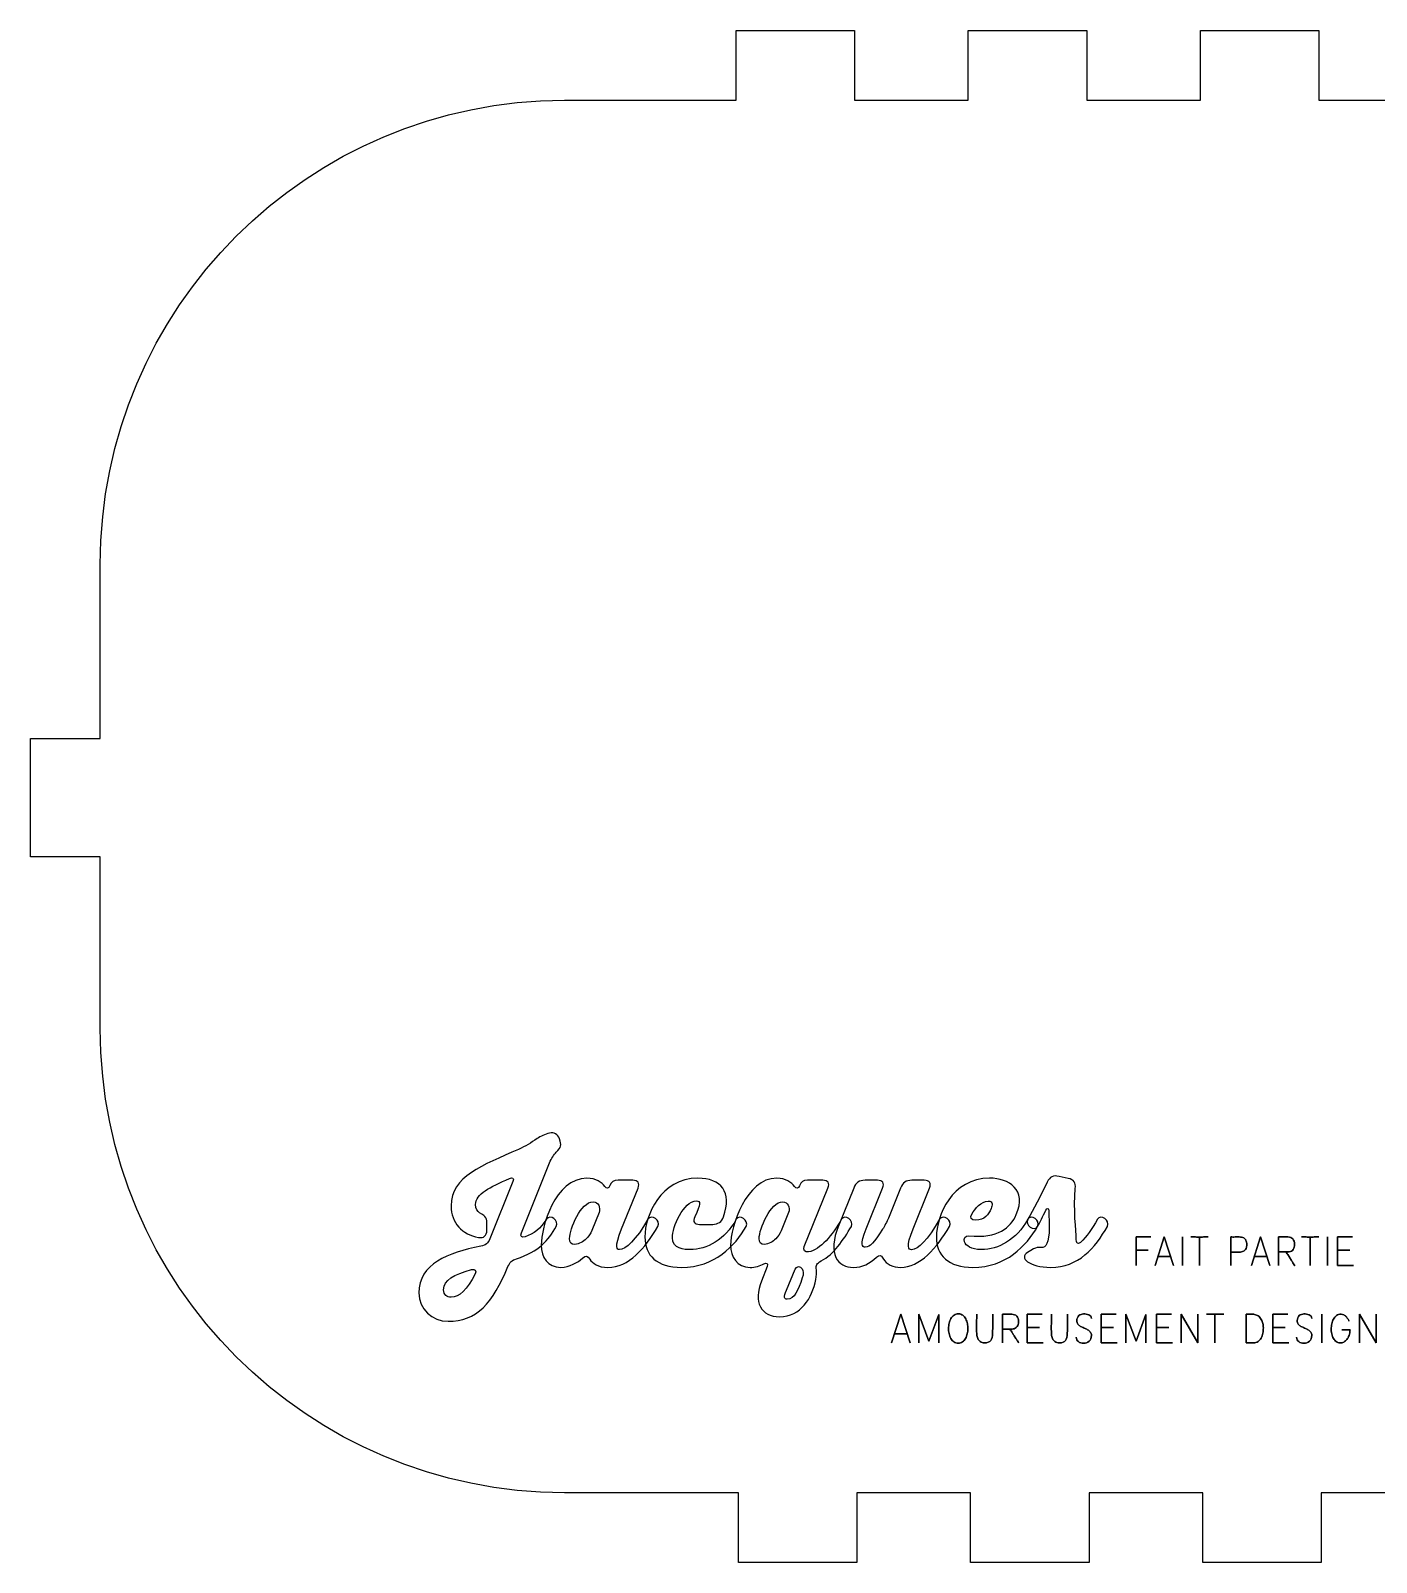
# Model space of a CAD drawing. Extents: x 0 to 327, y 754 to 925.
# Drawn here: x 7.6 to 65.5, y 754.1 to 820.1 of the extents above; entities that cross this region are included whole.
import ezdxf

# ---------------------------------------------------------------- set-up
doc = ezdxf.new("R2010")
doc.units = 0
doc.layers.get('0').update_dxf_attribs({"linetype": 'CONTINUOUS'})

msp = doc.modelspace()

# ---------------------------------------------------------------- linework, layer by layer
at = {"color": 7}
for points in [[(30.572945, 817.084199), (37.966042, 817.084199), (37.966042, 820.081333), (43.061242, 820.081333), (43.061242, 817.084199), (47.956256, 817.084199), (47.956256, 820.081333), (53.051456, 820.081333), (53.051456, 817.084199), (57.946823, 817.084199), (57.946823, 820.081333), (63.04167, 820.081333), (63.04167, 817.084199), (67.937037, 817.084199)], [(10.592517, 777.122638), (10.592517, 784.515734), (7.595383, 784.515734), (7.595383, 789.610581), (10.592517, 789.610581), (10.592517, 797.103418)], [(28.7195, 768.3278), (29.931883, 771.344661)], [(28.352965, 770.534056), (27.359093, 768.074046)], [(33.512701, 770.590446), (32.878314, 770.590446)], [(33.033386, 768.504019), (33.73826, 770.259155)], [(40.892706, 767.742755), (41.914773, 770.259155)], [(41.689214, 770.590446), (41.033681, 770.590446)], [(43.021399, 770.259155), (42.379964, 768.66614)], [(44.043466, 770.590446), (43.514811, 770.590446)], [(43.564152, 768.504019), (44.269026, 770.259155)], [(45.037339, 770.259155), (44.515732, 768.962187)], [(46.059406, 770.590446), (45.530751, 770.590446)], [(45.580092, 768.504019), (46.284966, 770.259155)], [(52.248203, 770.675031), (51.860522, 770.759615)], [(32.067709, 769.201844), (31.750516, 768.426483)], [(40.223076, 769.208893), (39.905883, 768.419434)], [(27.232215, 768.433531), (27.232215, 768.644994)], [(36.388532, 768.694335), (36.952431, 768.694335)], [(39.299691, 766.87576), (39.052985, 766.255471)], [(40.131442, 765.860741), (40.497977, 766.76298)], [(68.037129, 757.141857), (63.141762, 757.141857), (63.141762, 754.144722), (58.046563, 754.144722), (58.046563, 757.141857), (53.151196, 757.141857), (53.151196, 754.144722), (48.056349, 754.144722), (48.056349, 757.141857), (43.160982, 757.141857), (43.160982, 754.144722), (38.065782, 754.144722), (38.065782, 757.141857), (30.572945, 757.141857)]]:
    msp.add_lwpolyline(points, dxfattribs=at)
for points in [[(48.935322, 769.378062)], [(51.296623, 769.307575)], [(28.881621, 768.15863)], [(30.791887, 768.081094)], [(32.941753, 767.608829)], [(35.979705, 767.608829)], [(38.954303, 768.081094)], [(41.083022, 767.510146)], [(45.516653, 767.60178)], [(48.519446, 767.608829)], [(25.371348, 765.881888)], [(40.152589, 765.473061)]]:
    msp.add_lwpolyline(points, close=True, dxfattribs=at)
at = {"color": 1}
for points in [[(55.814833, 768.151778), (55.180294, 768.151778), (55.180294, 766.918244), (55.180294, 768.151778)], [(55.702195, 767.577303), (55.180294, 767.577303)], [(55.99972, 766.918244), (56.392829, 768.151778), (56.789528, 766.918244), (56.392829, 768.151778)], [(57.170071, 768.151778)], [(57.534909, 768.151778)], [(57.902887, 768.150015)], [(60.139031, 766.918244), (60.53214, 768.151778), (60.928839, 766.918244), (60.53214, 768.151778)], [(61.714608, 768.151778), (61.305793, 768.151778), (61.305793, 766.918244), (61.305793, 768.151778)], [(61.630242, 767.512102)], [(62.301579, 768.151778)], [(62.669558, 768.150015)], [(63.413593, 768.151778)], [(64.535928, 766.918244), (63.853821, 766.918244), (63.853821, 768.151778), (64.49554, 768.151778), (63.853821, 768.151778), (63.853821, 766.918244)], [(64.382454, 767.579065)], [(56.124922, 767.311212), (56.66253, 767.311212)], [(59.254536, 767.501529), (59.460963, 767.501529)], [(60.264234, 767.311212), (60.801842, 767.311212)], [(44.65638, 763.593066), (45.049489, 764.8266), (45.446188, 763.593066), (45.049489, 764.8266)], [(45.823141, 763.593066), (45.823141, 764.8266), (46.262023, 763.660029), (46.686545, 764.821313), (46.686545, 763.593066), (46.686545, 764.821313), (46.262023, 763.660029), (45.823141, 764.8266)], [(47.537832, 764.840698)], [(48.318216, 764.8266)], [(49.830519, 764.8266), (49.421704, 764.8266), (49.421704, 763.593066), (49.421704, 764.8266)], [(51.174987, 763.593066), (50.492881, 763.593066), (50.492881, 764.8266), (51.134151, 764.8266), (50.492881, 764.8266), (50.492881, 763.593066)], [(51.021513, 764.253888)], [(51.53444, 764.8266)], [(53.255862, 764.638046)], [(54.362491, 763.593066), (53.680833, 763.593066), (53.680833, 764.8266), (54.322103, 764.8266), (53.680833, 764.8266), (53.680833, 763.593066)], [(54.209465, 764.253888)], [(54.739893, 763.593066), (54.739893, 764.8266), (55.178775, 763.660029), (55.603297, 764.821313), (55.603297, 763.593066), (55.603297, 764.821313), (55.178775, 763.660029), (54.739893, 764.8266)], [(56.741787, 763.593066), (56.05968, 763.593066), (56.05968, 764.8266), (56.70095, 764.8266), (56.05968, 764.8266), (56.05968, 763.593066)], [(56.588313, 764.253888)], [(57.118741, 763.593066), (57.118741, 764.8266), (57.841236, 763.593066), (57.118741, 764.8266)], [(58.204278, 764.8266)], [(58.572705, 764.824838)], [(60.229058, 763.596591), (59.920764, 763.593066), (59.920764, 764.8266), (59.920764, 763.593066)], [(59.920764, 764.8266)], [(61.746297, 763.593066), (61.06419, 763.593066), (61.06419, 764.8266), (61.705909, 764.8266), (61.06419, 764.8266), (61.06419, 763.593066)], [(61.592823, 764.253888)], [(62.742083, 764.638046)], [(63.1684, 764.8266)], [(64.341893, 764.521741)], [(64.794687, 763.593066), (64.794687, 764.8266), (65.517181, 763.593066), (64.794687, 764.8266)], [(44.781582, 763.986035), (45.31919, 763.986035)], [(49.745704, 764.186925)], [(64.385871, 764.15873), (64.033599, 764.160492)]]:
    msp.add_lwpolyline(points, close=True, dxfattribs=at)
for points in [[(61.307588, 767.512102), (61.630242, 767.512102)], [(61.630242, 767.512102), (61.307588, 767.512102)], [(49.423499, 764.186925), (49.745704, 764.186925)], [(49.745704, 764.186925), (49.423499, 764.186925)]]:
    msp.add_lwpolyline(points, dxfattribs=at)
at = {"color": 7}
for points in [[(10.592517, 797.103418), (10.592517, 808.130858), (19.545858, 817.084199), (30.572945, 817.084199)], [(30.572945, 757.141857), (19.545858, 757.141857), (10.592517, 766.095198), (10.592517, 777.122638)], [(29.403227, 772.387874), (29.128326, 772.197558), (28.895718, 772.063632), (28.592622, 771.922657)], [(29.924834, 772.620483), (29.727469, 772.571142), (29.551251, 772.493605), (29.403227, 772.387874)], [(30.361856, 772.373777), (30.291369, 772.57819), (30.129247, 772.662775), (29.924834, 772.620483)], [(30.220881, 771.79578), (30.439392, 772.028389), (30.45349, 772.091827), (30.361856, 772.373777)], [(28.592622, 771.922657), (27.048948, 771.231881), (25.69559, 770.759615), (25.69559, 769.490842)], [(29.931883, 771.344661), (30.009419, 771.549074), (30.11515, 771.690049), (30.220881, 771.79578)], [(51.860522, 770.759615), (51.606767, 770.816005), (51.472841, 770.745518), (51.353013, 770.51291)], [(26.745852, 769.547232), (26.745852, 770.012449), (27.366142, 770.28735), (28.204942, 770.675031)], [(28.204942, 770.675031), (28.345916, 770.738469), (28.409355, 770.675031), (28.352965, 770.534056)], [(31.539054, 770.682079), (30.150452, 770.682079), (29.572455, 768.560409), (29.572455, 767.806193)], [(32.307366, 770.329642), (32.180489, 770.491763), (31.94788, 770.682079), (31.539054, 770.682079)], [(32.532926, 770.364886), (32.469487, 770.216862), (32.399, 770.209814), (32.307366, 770.329642)], [(32.878314, 770.590446), (32.695047, 770.590446), (32.596364, 770.527007), (32.532926, 770.364886)], [(33.73826, 770.259155), (33.822845, 770.470617), (33.745309, 770.590446), (33.512701, 770.590446)], [(36.318044, 770.682079), (34.71798, 770.682079), (34.034253, 769.074967), (34.034253, 768.151582)], [(37.417648, 769.025625), (37.812377, 770.082936), (37.297819, 770.682079), (36.318044, 770.682079)], [(39.708518, 770.682079), (38.397452, 770.682079), (37.720773, 768.588604), (37.720773, 767.799145)], [(40.469782, 770.329642), (40.342905, 770.491763), (40.110296, 770.682079), (39.708518, 770.682079)], [(40.688293, 770.357837), (40.631903, 770.216862), (40.561415, 770.209814), (40.469782, 770.329642)], [(41.033681, 770.590446), (40.850414, 770.590446), (40.751731, 770.527007), (40.688293, 770.357837)], [(41.914773, 770.259155), (41.999358, 770.470617), (41.921822, 770.590446), (41.689214, 770.590446)], [(43.514811, 770.590446), (43.254008, 770.590446), (43.120082, 770.498812), (43.021399, 770.259155)], [(44.269026, 770.259155), (44.353611, 770.470617), (44.276075, 770.590446), (44.043466, 770.590446)], [(45.530751, 770.590446), (45.269947, 770.590446), (45.136021, 770.498812), (45.037339, 770.259155)], [(46.284966, 770.259155), (46.369551, 770.470617), (46.292014, 770.590446), (46.059406, 770.590446)], [(48.871883, 770.682079), (47.250673, 770.682079), (46.581043, 769.060869), (46.581043, 768.151582)], [(50.020828, 769.117259), (50.486044, 770.188668), (49.703634, 770.682079), (48.871883, 770.682079)], [(51.353013, 770.51291), (51.085161, 769.956059), (50.732724, 769.293478), (50.514213, 768.912846)], [(52.558347, 770.238009), (52.586542, 770.498812), (52.501957, 770.611592), (52.248203, 770.675031)], [(52.60064, 768.045851), (52.60064, 768.44058), (52.473762, 769.342819), (52.558347, 770.238009)], [(25.69559, 769.490842), (25.688541, 768.750725), (26.174905, 768.257313), (26.87273, 768.130436)], [(26.922071, 769.194795), (26.823389, 769.251185), (26.745852, 769.356916), (26.745852, 769.547232)], [(30.791887, 768.081094), (30.791887, 768.49697), (31.27825, 769.667061), (31.806906, 769.667061)], [(31.806906, 769.667061), (31.926734, 769.667061), (32.00427, 769.603622), (32.046563, 769.526086)], [(32.046563, 769.526086), (32.088855, 769.44855), (32.102953, 769.286429), (32.067709, 769.201844)], [(35.218441, 768.123387), (35.218441, 768.574506), (35.683658, 769.702304), (36.254606, 769.702304)], [(36.254606, 769.702304), (36.444922, 769.702304), (36.437873, 769.568378), (36.184118, 769.018577)], [(38.954303, 768.081094), (38.954303, 768.49697), (39.440666, 769.667061), (39.962273, 769.667061)], [(39.962273, 769.667061), (40.08915, 769.667061), (40.159637, 769.603622), (40.20193, 769.526086)], [(40.20193, 769.526086), (40.244222, 769.44855), (40.25832, 769.293478), (40.223076, 769.208893)], [(48.10357, 769.138405), (48.251594, 769.378062), (48.505349, 769.695256), (48.808444, 769.695256)], [(48.808444, 769.695256), (49.048102, 769.695256), (48.984663, 769.50494), (48.935322, 769.378062)], [(27.232215, 768.644994), (27.232215, 768.990382), (27.218118, 769.011528), (26.922071, 769.194795)], [(29.797957, 768.912846), (29.551251, 768.511067), (29.241106, 768.292557), (28.881621, 768.15863)], [(30.220881, 768.60975), (30.361856, 768.856456), (29.953029, 769.159552), (29.797957, 768.912846)], [(34.168233, 768.912846), (33.653675, 768.024704), (33.202556, 767.608829), (32.941753, 767.608829)], [(34.591158, 768.60975), (34.732133, 768.856456), (34.316257, 769.1666), (34.168233, 768.912846)], [(37.96745, 768.912846), (37.466989, 768.024704), (36.712774, 767.608829), (35.979705, 767.608829)], [(36.184118, 769.018577), (36.085436, 768.807115), (36.162972, 768.694335), (36.388532, 768.694335)], [(36.952431, 768.694335), (37.185039, 768.694335), (37.340112, 768.800066), (37.417648, 769.025625)], [(38.390374, 768.60975), (38.5243, 768.856456), (38.108424, 769.1666), (37.96745, 768.912846)], [(42.499819, 768.912846), (42.105089, 768.236167), (41.590531, 767.60178), (41.083022, 767.510146)], [(42.922743, 768.60975), (43.056669, 768.849407), (42.647842, 769.1666), (42.499819, 768.912846)], [(44.515732, 768.962187), (44.452293, 768.814163), (44.346562, 768.60975), (44.269026, 768.482873)], [(46.721988, 768.912846), (46.200381, 768.017656), (45.791554, 767.60178), (45.516653, 767.60178)], [(47.144912, 768.60975), (47.285887, 768.856456), (46.870011, 769.1666), (46.721988, 768.912846)], [(47.983742, 768.200923), (49.252515, 768.081094), (49.767073, 768.546311), (50.020828, 769.117259)], [(48.258643, 768.877602), (48.089473, 768.870553), (48.018986, 768.997431), (48.10357, 769.138405)], [(48.935322, 769.378062), (48.829591, 769.11021), (48.674518, 768.884651), (48.258643, 768.877602)], [(50.514239, 768.912846), (50.020828, 768.024704), (49.252515, 767.608829), (48.519446, 767.608829)], [(50.514213, 768.912846), (50.373238, 768.66614), (50.789114, 768.348946), (50.937137, 768.60975)], [(50.937164, 768.60975), (51.078139, 768.856456), (50.655214, 769.1666), (50.514239, 768.912846)], [(50.937137, 768.60975), (51.035819, 768.77892), (51.162697, 769.039723), (51.296623, 769.307575)], [(51.296623, 769.307575), (51.353013, 769.420355), (51.416451, 769.406257), (51.4235, 769.27938)], [(51.4235, 769.27938), (51.4235, 769.039723), (51.437598, 768.77892), (51.437598, 768.567457)], [(53.516976, 768.912846), (53.263221, 768.468775), (53.051759, 768.186825), (52.790956, 767.918973)], [(53.9399, 768.60975), (54.073826, 768.856456), (53.657951, 769.1666), (53.516976, 768.912846)], [(26.87273, 768.130436), (27.098289, 768.095192), (27.232215, 768.200923), (27.232215, 768.433531)], [(28.508037, 767.214099), (29.473715, 767.524244), (29.868444, 767.996509), (30.220881, 768.60975)], [(28.881621, 768.15863), (28.733597, 768.102241), (28.656061, 768.179777), (28.7195, 768.3278)], [(31.750516, 768.426483), (31.708223, 768.320751), (31.588395, 768.144533), (31.510859, 768.074046)], [(32.441292, 766.840516), (33.343531, 766.840516), (34.041356, 767.651121), (34.591158, 768.60975)], [(32.941753, 767.608829), (32.836022, 767.608829), (32.702096, 767.679316), (33.033386, 768.504019)], [(35.61317, 766.840516), (37.037016, 766.840516), (37.918108, 767.763901), (38.390374, 768.60975)], [(39.905883, 768.419434), (39.86359, 768.320751), (39.743762, 768.144533), (39.666225, 768.066997)], [(41.625775, 767.122466), (42.154431, 767.404415), (42.577355, 768.010607), (42.922743, 768.60975)], [(42.379964, 768.66614), (41.865406, 767.390318), (42.34472, 766.840516), (43.01435, 766.840516)], [(43.52186, 767.71456), (43.380885, 767.71456), (43.282203, 767.806193), (43.564152, 768.504019)], [(44.269026, 768.482873), (43.895443, 767.897827), (43.719224, 767.71456), (43.52186, 767.71456)], [(45.037339, 766.840516), (45.86909, 766.840516), (46.609208, 767.665219), (47.144912, 768.60975)], [(45.516653, 767.60178), (45.382727, 767.60178), (45.25585, 767.700462), (45.580092, 768.504019)], [(47.793426, 767.94012), (47.737036, 768.081094), (47.82867, 768.21502), (47.983742, 768.200923)], [(48.152912, 766.840516), (49.576757, 766.840516), (50.457849, 767.763901), (50.937164, 768.60975)], [(51.437598, 768.567457), (51.437598, 767.88373), (51.296623, 767.693414), (51.092209, 767.693414)], [(51.501036, 766.840516), (52.685225, 766.840516), (53.432391, 767.679316), (53.9399, 768.60975)], [(26.971412, 767.756852), (25.547567, 767.474903), (24.306988, 767.002637), (24.306988, 765.740913)], [(27.359093, 768.074046), (27.281557, 767.876681), (27.182874, 767.792096), (26.971412, 767.756852)], [(29.572455, 767.806193), (29.572455, 767.277538), (29.854405, 766.840516), (30.411255, 766.840516)], [(31.017447, 767.834388), (30.876472, 767.834388), (30.791887, 767.897827), (30.791887, 768.081094)], [(31.510859, 768.074046), (31.383981, 767.954217), (31.214811, 767.834388), (31.017447, 767.834388)], [(34.034253, 768.151582), (34.034253, 767.362123), (34.541762, 766.840516), (35.61317, 766.840516)], [(35.979705, 767.608829), (35.761194, 767.608829), (35.218441, 767.629975), (35.218441, 768.123387)], [(37.720773, 767.799145), (37.720773, 767.298684), (38.002723, 766.840516), (38.559573, 766.840516)], [(39.179862, 767.834388), (39.038888, 767.834388), (38.954303, 767.897827), (38.954303, 768.081094)], [(39.666225, 768.066997), (39.546397, 767.954217), (39.370178, 767.834388), (39.179862, 767.834388)], [(41.083022, 767.510146), (40.920901, 767.481951), (40.829268, 767.594731), (40.892706, 767.742755)], [(46.581043, 768.151582), (46.581043, 767.362123), (47.088552, 766.840516), (48.152912, 766.840516)], [(48.519446, 767.608829), (48.047181, 767.608829), (47.863913, 767.777999), (47.793426, 767.94012)], [(51.092209, 767.693414), (50.986478, 767.693414), (50.930088, 767.763901), (50.507164, 767.489)], [(52.790956, 767.918973), (52.649981, 767.785047), (52.60064, 767.918973), (52.60064, 768.045851)], [(25.561664, 764.521481), (26.802242, 764.521481), (27.48597, 765.296842), (28.141503, 766.87576)], [(28.141503, 766.87576), (28.219039, 767.066076), (28.310673, 767.150661), (28.508037, 767.214099)], [(30.411255, 766.840516), (30.798936, 766.840516), (31.144324, 767.066076), (31.348738, 767.235246)], [(31.348738, 767.235246), (31.496761, 767.362123), (31.553151, 767.355074), (31.665931, 767.192953)], [(31.665931, 767.192953), (31.778711, 767.030832), (32.011319, 766.840516), (32.441292, 766.840516)], [(38.559573, 766.840516), (38.778084, 766.840516), (38.989546, 766.911004), (39.158716, 766.995588)], [(39.158716, 766.995588), (39.292642, 767.066076), (39.349032, 767.009686), (39.299691, 766.87576)], [(40.497977, 766.76298), (40.554367, 766.903955), (40.730585, 766.918052), (40.801073, 766.784126)], [(41.421362, 766.727736), (41.393167, 766.974442), (41.414313, 767.002637), (41.625775, 767.122466)], [(43.01435, 766.840516), (43.394982, 766.840516), (43.712176, 767.002637), (44.001174, 767.277538)], [(44.001174, 767.277538), (44.128051, 767.397367), (44.198539, 767.390318), (44.283124, 767.235246)], [(44.283124, 767.235246), (44.438196, 766.960345), (44.720145, 766.840516), (45.037339, 766.840516)], [(50.507164, 767.489), (50.323897, 767.37622), (50.323897, 767.200002), (50.507164, 767.087222)], [(50.507164, 767.087222), (50.704529, 766.960345), (51.021722, 766.840516), (51.501036, 766.840516)], [(25.371348, 765.881888), (25.371348, 766.290714), (25.815419, 766.530372), (26.569634, 766.748883)], [(26.724706, 766.558567), (26.379318, 765.874839), (26.040978, 765.557646), (25.702639, 765.557646)], [(26.569634, 766.748883), (26.731755, 766.791175), (26.795194, 766.70659), (26.724706, 766.558567)], [(39.052985, 766.255471), (38.693499, 765.346183), (39.02479, 764.718845), (39.835395, 764.718845)], [(39.835395, 764.718845), (40.744683, 764.718845), (41.238094, 765.522402), (41.393167, 766.325958)], [(40.808121, 766.389397), (40.624854, 765.846644), (40.483879, 765.473061), (40.152589, 765.473061)], [(40.801073, 766.784126), (40.850414, 766.692493), (40.87156, 766.565615), (40.808121, 766.389397)], [(41.393167, 766.325958), (41.421362, 766.488079), (41.435459, 766.614956), (41.421362, 766.727736)], [(24.306988, 765.740913), (24.306988, 765.057185), (24.870888, 764.521481), (25.561664, 764.521481)], [(25.702639, 765.557646), (25.498226, 765.557646), (25.371348, 765.663377), (25.371348, 765.881888)], [(40.152589, 765.473061), (40.03276, 765.473061), (40.004565, 765.550597), (40.131442, 765.860741)]]:
    msp.add_open_spline(points, degree=3, dxfattribs=at)
at = {"color": 1}
for points in [[(57.169174, 767.82401), (57.168276, 767.725327), (57.168276, 767.629112), (57.168276, 767.535011)], [(57.168276, 767.535011), (57.168276, 767.629112), (57.168276, 767.725327), (57.169174, 767.82401)], [(57.168276, 767.535011), (57.168276, 767.44091), (57.168276, 767.344694), (57.169174, 767.246011)], [(57.169174, 767.246011), (57.168276, 767.344694), (57.168276, 767.44091), (57.168276, 767.535011)], [(57.170071, 768.151778), (57.170071, 768.031949), (57.169623, 767.922693), (57.169174, 767.82401)], [(57.169174, 767.82401), (57.169623, 767.922693), (57.170071, 768.031949), (57.170071, 768.151778)], [(57.534909, 768.151778), (57.607607, 768.151778), (57.673574, 768.151425), (57.73281, 768.151073)], [(57.73281, 768.151073), (57.673574, 768.151425), (57.607607, 768.151778), (57.534909, 768.151778)], [(57.73281, 768.151073), (57.792494, 768.150368), (57.850383, 768.150015), (57.907375, 768.150015)], [(57.907375, 768.150015), (57.850383, 768.150015), (57.792494, 768.150368), (57.73281, 768.151073)], [(57.90199, 767.822248), (57.901541, 767.723565), (57.901092, 767.627702), (57.901092, 767.534306)], [(57.901092, 767.534306), (57.901092, 767.627702), (57.901541, 767.723565), (57.90199, 767.822248)], [(57.901092, 767.534306), (57.901092, 767.44091), (57.901541, 767.344694), (57.90199, 767.246011)], [(57.90199, 767.246011), (57.901541, 767.344694), (57.901092, 767.44091), (57.901092, 767.534306)], [(57.902887, 768.150015), (57.902887, 768.030186), (57.902887, 767.92093), (57.90199, 767.822248)], [(57.90199, 767.822248), (57.902887, 767.92093), (57.902887, 768.030186), (57.902887, 768.150015)], [(57.907375, 768.150015), (57.964367, 768.150015), (58.022705, 768.150368), (58.081941, 768.151073)], [(58.081941, 768.151073), (58.022705, 768.150368), (57.964367, 768.150015), (57.907375, 768.150015)], [(58.081941, 768.151073), (58.141176, 768.151425), (58.207143, 768.151778), (58.28029, 768.151778)], [(58.28029, 768.151778), (58.207143, 768.151778), (58.141176, 768.151425), (58.081941, 768.151073)], [(59.254536, 768.151778), (59.253639, 767.946306), (59.253639, 767.740835), (59.254536, 767.536068)], [(59.254536, 767.536068), (59.253639, 767.740835), (59.253639, 767.946306), (59.254536, 768.151778)], [(59.436282, 768.151073), (59.375251, 768.150368), (59.314669, 768.15072), (59.254536, 768.151778)], [(59.254536, 768.151778), (59.314669, 768.15072), (59.375251, 768.150368), (59.436282, 768.151073)], [(59.254536, 767.536068), (59.255882, 767.330949), (59.255882, 767.125477), (59.254536, 766.920006)], [(59.254536, 766.920006), (59.255882, 767.125477), (59.255882, 767.330949), (59.254536, 767.536068)], [(59.617578, 768.151778), (59.557894, 768.151778), (59.497312, 768.151425), (59.436282, 768.151073)], [(59.436282, 768.151073), (59.497312, 768.151425), (59.557894, 768.151778), (59.617578, 768.151778)], [(59.460963, 767.501529), (59.528725, 767.501529), (59.597833, 767.502586), (59.666941, 767.505053)], [(59.666941, 767.505053), (59.597833, 767.502586), (59.528725, 767.501529), (59.460963, 767.501529)], [(59.721689, 768.144729), (59.688482, 768.14931), (59.653928, 768.151778), (59.617578, 768.151778)], [(59.617578, 768.151778), (59.653928, 768.151778), (59.688482, 768.14931), (59.721689, 768.144729)], [(59.666941, 767.505053), (59.732908, 767.50752), (59.787208, 767.524085), (59.829839, 767.555452)], [(59.829839, 767.555452), (59.787208, 767.524085), (59.732908, 767.50752), (59.666941, 767.505053)], [(59.810543, 768.114067), (59.784066, 768.129926), (59.754449, 768.140147), (59.721689, 768.144729)], [(59.721689, 768.144729), (59.754449, 768.140147), (59.784066, 768.129926), (59.810543, 768.114067)], [(59.8801, 768.047103), (59.860355, 768.075651), (59.837019, 768.098207), (59.810543, 768.114067)], [(59.810543, 768.114067), (59.837019, 768.098207), (59.860355, 768.075651), (59.8801, 768.047103)], [(59.829839, 767.555452), (59.87292, 767.586467), (59.90523, 767.63898), (59.927668, 767.712992)], [(59.927668, 767.712992), (59.90523, 767.63898), (59.87292, 767.586467), (59.829839, 767.555452)], [(59.927668, 767.931504), (59.916, 767.979788), (59.900294, 768.018203), (59.8801, 768.047103)], [(59.8801, 768.047103), (59.900294, 768.018203), (59.916, 767.979788), (59.927668, 767.931504)], [(59.93754, 767.882162), (59.934399, 767.902251), (59.931258, 767.918463), (59.927668, 767.931504)], [(59.927668, 767.931504), (59.931258, 767.918463), (59.934399, 767.902251), (59.93754, 767.882162)], [(59.927668, 767.712992), (59.933502, 767.730614), (59.93754, 767.748236), (59.939335, 767.765858)], [(59.939335, 767.765858), (59.93754, 767.748236), (59.933502, 767.730614), (59.927668, 767.712992)], [(59.942028, 767.816961), (59.942028, 767.840575), (59.940233, 767.862073), (59.93754, 767.882162)], [(59.93754, 767.882162), (59.940233, 767.862073), (59.942028, 767.840575), (59.942028, 767.816961)], [(59.939335, 767.765858), (59.94113, 767.78348), (59.942028, 767.800397), (59.942028, 767.816961)], [(59.942028, 767.816961), (59.942028, 767.800397), (59.94113, 767.78348), (59.939335, 767.765858)], [(61.630242, 767.512102), (61.653578, 767.512102), (61.676015, 767.512455), (61.698004, 767.513159)], [(61.698004, 767.513159), (61.676015, 767.512455), (61.653578, 767.512102), (61.630242, 767.512102)], [(61.630242, 767.512102), (61.667489, 767.454655), (61.701594, 767.402141), (61.731212, 767.354562)], [(61.731212, 767.354562), (61.701594, 767.402141), (61.667489, 767.454655), (61.630242, 767.512102)], [(61.698004, 767.513159), (61.719545, 767.513512), (61.742431, 767.514569), (61.765766, 767.515627)], [(61.765766, 767.515627), (61.742431, 767.514569), (61.719545, 767.513512), (61.698004, 767.513159)], [(61.924177, 768.067192), (61.87257, 768.123582), (61.802564, 768.151778), (61.714608, 768.151778)], [(61.714608, 768.151778), (61.802564, 768.151778), (61.87257, 768.123582), (61.924177, 768.067192)], [(61.765766, 767.515627), (61.802115, 767.516684), (61.834874, 767.526552), (61.863595, 767.544879)], [(61.863595, 767.544879), (61.834874, 767.526552), (61.802115, 767.516684), (61.765766, 767.515627)], [(61.863595, 767.544879), (61.892315, 767.562853), (61.916996, 767.586819), (61.937639, 767.616071)], [(61.937639, 767.616071), (61.916996, 767.586819), (61.892315, 767.562853), (61.863595, 767.544879)], [(62.001811, 767.829297), (62.001811, 767.931504), (61.976232, 768.010802), (61.924177, 768.067192)], [(61.924177, 768.067192), (61.976232, 768.010802), (62.001811, 767.931504), (62.001811, 767.829297)], [(61.937639, 767.616071), (61.958282, 767.645324), (61.973988, 767.678805), (61.985207, 767.715811)], [(61.985207, 767.715811), (61.973988, 767.678805), (61.958282, 767.645324), (61.937639, 767.616071)], [(61.985207, 767.715811), (61.996426, 767.752817), (62.001811, 767.790528), (62.001811, 767.829297)], [(62.001811, 767.829297), (62.001811, 767.790528), (61.996426, 767.752817), (61.985207, 767.715811)], [(62.301579, 768.151778), (62.374277, 768.151778), (62.440244, 768.151425), (62.49948, 768.151073)], [(62.49948, 768.151073), (62.440244, 768.151425), (62.374277, 768.151778), (62.301579, 768.151778)], [(62.49948, 768.151073), (62.559164, 768.150368), (62.617054, 768.150015), (62.674045, 768.150015)], [(62.674045, 768.150015), (62.617054, 768.150015), (62.559164, 768.150368), (62.49948, 768.151073)], [(62.66866, 767.822248), (62.668212, 767.723565), (62.667763, 767.627702), (62.667763, 767.534306)], [(62.667763, 767.534306), (62.667763, 767.627702), (62.668212, 767.723565), (62.66866, 767.822248)], [(62.667763, 767.534306), (62.667763, 767.44091), (62.668212, 767.344694), (62.66866, 767.246011)], [(62.66866, 767.246011), (62.668212, 767.344694), (62.667763, 767.44091), (62.667763, 767.534306)], [(62.669558, 768.150015), (62.669558, 768.030186), (62.669558, 767.92093), (62.66866, 767.822248)], [(62.66866, 767.822248), (62.669558, 767.92093), (62.669558, 768.030186), (62.669558, 768.150015)], [(62.674045, 768.150015), (62.731037, 768.150015), (62.789375, 768.150368), (62.848611, 768.151073)], [(62.848611, 768.151073), (62.789375, 768.150368), (62.731037, 768.150015), (62.674045, 768.150015)], [(62.848611, 768.151073), (62.907846, 768.151425), (62.973813, 768.151778), (63.04696, 768.151778)], [(63.04696, 768.151778), (62.973813, 768.151778), (62.907846, 768.151425), (62.848611, 768.151073)], [(63.412695, 767.82401), (63.411798, 767.725327), (63.411798, 767.629112), (63.411798, 767.535011)], [(63.411798, 767.535011), (63.411798, 767.629112), (63.411798, 767.725327), (63.412695, 767.82401)], [(63.411798, 767.535011), (63.411798, 767.44091), (63.411798, 767.344694), (63.412695, 767.246011)], [(63.412695, 767.246011), (63.411798, 767.344694), (63.411798, 767.44091), (63.411798, 767.535011)], [(63.413593, 768.151778), (63.413593, 768.031949), (63.413144, 767.922693), (63.412695, 767.82401)], [(63.412695, 767.82401), (63.413144, 767.922693), (63.413593, 768.031949), (63.413593, 768.151778)], [(63.993832, 767.580123), (63.952098, 767.579418), (63.905428, 767.579065), (63.853821, 767.579065)], [(63.853821, 767.579065), (63.905428, 767.579065), (63.952098, 767.579418), (63.993832, 767.580123)], [(64.11724, 767.580828), (64.076852, 767.580828), (64.035566, 767.580475), (63.993832, 767.580123)], [(63.993832, 767.580123), (64.035566, 767.580475), (64.076852, 767.580828), (64.11724, 767.580828)], [(64.241545, 767.580123), (64.199362, 767.580475), (64.158076, 767.580828), (64.11724, 767.580828)], [(64.11724, 767.580828), (64.158076, 767.580828), (64.199362, 767.580475), (64.241545, 767.580123)], [(64.382454, 767.579065), (64.330847, 767.579065), (64.283728, 767.579418), (64.241545, 767.580123)], [(64.241545, 767.580123), (64.283728, 767.579418), (64.330847, 767.579065), (64.382454, 767.579065)], [(57.169174, 767.246011), (57.169623, 767.147329), (57.170071, 767.038073), (57.170071, 766.918244)], [(57.170071, 766.918244), (57.170071, 767.038073), (57.169623, 767.147329), (57.169174, 767.246011)], [(57.90199, 767.246011), (57.902887, 767.147329), (57.902887, 767.038073), (57.902887, 766.918244)], [(57.902887, 766.918244), (57.902887, 767.038073), (57.902887, 767.147329), (57.90199, 767.246011)], [(61.731212, 767.354562), (61.761279, 767.306983), (61.790896, 767.260109), (61.819617, 767.214292)], [(61.819617, 767.214292), (61.790896, 767.260109), (61.761279, 767.306983), (61.731212, 767.354562)], [(61.819617, 767.214292), (61.848337, 767.168475), (61.877506, 767.121953), (61.907573, 767.075079)], [(61.907573, 767.075079), (61.877506, 767.121953), (61.848337, 767.168475), (61.819617, 767.214292)], [(61.907573, 767.075079), (61.937639, 767.028204), (61.970847, 766.975339), (62.007196, 766.916482)], [(62.007196, 766.916482), (61.970847, 766.975339), (61.937639, 767.028204), (61.907573, 767.075079)], [(62.66866, 767.246011), (62.669558, 767.147329), (62.669558, 767.038073), (62.669558, 766.918244)], [(62.669558, 766.918244), (62.669558, 767.038073), (62.669558, 767.147329), (62.66866, 767.246011)], [(63.412695, 767.246011), (63.413144, 767.147329), (63.413593, 767.038073), (63.413593, 766.918244)], [(63.413593, 766.918244), (63.413593, 767.038073), (63.413144, 767.147329), (63.412695, 767.246011)], [(47.104335, 764.21512), (47.104335, 764.291599), (47.112862, 764.367021), (47.129914, 764.441737)], [(47.129914, 764.441737), (47.112862, 764.367021), (47.104335, 764.291599), (47.104335, 764.21512)], [(47.128119, 763.994141), (47.111964, 764.069915), (47.104335, 764.143575), (47.104335, 764.21512)], [(47.104335, 764.21512), (47.104335, 764.143575), (47.111964, 764.069915), (47.128119, 763.994141)], [(47.129914, 764.441737), (47.146967, 764.516102), (47.172995, 764.582713), (47.207998, 764.64157)], [(47.207998, 764.64157), (47.172995, 764.582713), (47.146967, 764.516102), (47.129914, 764.441737)], [(47.207998, 764.64157), (47.243449, 764.700427), (47.288325, 764.748359), (47.343073, 764.785365)], [(47.343073, 764.785365), (47.288325, 764.748359), (47.243449, 764.700427), (47.207998, 764.64157)], [(47.343073, 764.785365), (47.397821, 764.822371), (47.462441, 764.840698), (47.537832, 764.840698)], [(47.537832, 764.840698), (47.462441, 764.840698), (47.397821, 764.822371), (47.343073, 764.785365)], [(47.537832, 764.840698), (47.609184, 764.840698), (47.670664, 764.820609), (47.720924, 764.780078)], [(47.720924, 764.780078), (47.670664, 764.820609), (47.609184, 764.840698), (47.537832, 764.840698)], [(47.720924, 764.780078), (47.771633, 764.739548), (47.812919, 764.688092), (47.845229, 764.62571)], [(47.845229, 764.62571), (47.812919, 764.688092), (47.771633, 764.739548), (47.720924, 764.780078)], [(47.845229, 764.62571), (47.877539, 764.563329), (47.900875, 764.494603), (47.915684, 764.419534)], [(47.915684, 764.419534), (47.900875, 764.494603), (47.877539, 764.563329), (47.845229, 764.62571)], [(47.915684, 764.419534), (47.930492, 764.344465), (47.937672, 764.272215), (47.937672, 764.202784)], [(47.937672, 764.202784), (47.937672, 764.272215), (47.930492, 764.344465), (47.915684, 764.419534)], [(48.318216, 764.8266), (48.315075, 764.603507), (48.31328, 764.380061), (48.31328, 764.156967)], [(48.31328, 764.156967), (48.31328, 764.380061), (48.315075, 764.603507), (48.318216, 764.8266)], [(49.002118, 764.005419), (49.004362, 764.141813), (49.006157, 764.278559), (49.006606, 764.416009)], [(49.006606, 764.416009), (49.006157, 764.278559), (49.004362, 764.141813), (49.002118, 764.005419)], [(49.006606, 764.416009), (49.007054, 764.55346), (49.006606, 764.690206), (49.005708, 764.8266)], [(49.005708, 764.8266), (49.006606, 764.690206), (49.007054, 764.55346), (49.006606, 764.416009)], [(50.040087, 764.742015), (49.988481, 764.798405), (49.918475, 764.8266), (49.830519, 764.8266)], [(49.830519, 764.8266), (49.918475, 764.8266), (49.988481, 764.798405), (50.040087, 764.742015)], [(49.881228, 764.190449), (49.918026, 764.191506), (49.950336, 764.201375), (49.979057, 764.219701)], [(49.979057, 764.219701), (49.950336, 764.201375), (49.918026, 764.191506), (49.881228, 764.190449)], [(49.979057, 764.219701), (50.008226, 764.237676), (50.032907, 764.261642), (50.053101, 764.290894)], [(50.053101, 764.290894), (50.032907, 764.261642), (50.008226, 764.237676), (49.979057, 764.219701)], [(50.117722, 764.504119), (50.117722, 764.606326), (50.091694, 764.685625), (50.040087, 764.742015)], [(50.040087, 764.742015), (50.091694, 764.685625), (50.117722, 764.606326), (50.117722, 764.504119)], [(50.053101, 764.290894), (50.073744, 764.320146), (50.089899, 764.353628), (50.100669, 764.390634)], [(50.100669, 764.390634), (50.089899, 764.353628), (50.073744, 764.320146), (50.053101, 764.290894)], [(50.100669, 764.390634), (50.111888, 764.42764), (50.117722, 764.465351), (50.117722, 764.504119)], [(50.117722, 764.504119), (50.117722, 764.465351), (50.111888, 764.42764), (50.100669, 764.390634)], [(50.632892, 764.254945), (50.591158, 764.25424), (50.544487, 764.253888), (50.492881, 764.253888)], [(50.492881, 764.253888), (50.544487, 764.253888), (50.591158, 764.25424), (50.632892, 764.254945)], [(50.7563, 764.25565), (50.715912, 764.25565), (50.674626, 764.255298), (50.632892, 764.254945)], [(50.632892, 764.254945), (50.674626, 764.255298), (50.715912, 764.25565), (50.7563, 764.25565)], [(50.880605, 764.254945), (50.838422, 764.255298), (50.796687, 764.25565), (50.7563, 764.25565)], [(50.7563, 764.25565), (50.796687, 764.25565), (50.838422, 764.255298), (50.880605, 764.254945)], [(51.021513, 764.253888), (50.969907, 764.253888), (50.922787, 764.25424), (50.880605, 764.254945)], [(50.880605, 764.254945), (50.922787, 764.25424), (50.969907, 764.253888), (51.021513, 764.253888)], [(51.53444, 764.8266), (51.53085, 764.603507), (51.529055, 764.380061), (51.529055, 764.156967)], [(51.529055, 764.156967), (51.529055, 764.380061), (51.53085, 764.603507), (51.53444, 764.8266)], [(52.217893, 764.005419), (52.220585, 764.141813), (52.221932, 764.278559), (52.22238, 764.416009)], [(52.22238, 764.416009), (52.221932, 764.278559), (52.220585, 764.141813), (52.217893, 764.005419)], [(52.22238, 764.416009), (52.223278, 764.55346), (52.222829, 764.690206), (52.221483, 764.8266)], [(52.221483, 764.8266), (52.222829, 764.690206), (52.223278, 764.55346), (52.22238, 764.416009)], [(52.65139, 764.674347), (52.635235, 764.638398), (52.627157, 764.597515), (52.627157, 764.551698)], [(52.627157, 764.551698), (52.627157, 764.597515), (52.635235, 764.638398), (52.65139, 764.674347)], [(52.627157, 764.551698), (52.627157, 764.489317), (52.642415, 764.438918), (52.673827, 764.40015)], [(52.673827, 764.40015), (52.642415, 764.438918), (52.627157, 764.489317), (52.627157, 764.551698)], [(52.716908, 764.764923), (52.689983, 764.740253), (52.667994, 764.709943), (52.65139, 764.674347)], [(52.65139, 764.674347), (52.667994, 764.709943), (52.689983, 764.740253), (52.716908, 764.764923)], [(52.673827, 764.40015), (52.704792, 764.361382), (52.743384, 764.328957), (52.790055, 764.302524)], [(52.790055, 764.302524), (52.743384, 764.328957), (52.704792, 764.361382), (52.673827, 764.40015)], [(52.809351, 764.821313), (52.774797, 764.808273), (52.743833, 764.789594), (52.716908, 764.764923)], [(52.716908, 764.764923), (52.743833, 764.789594), (52.774797, 764.808273), (52.809351, 764.821313)], [(52.790055, 764.302524), (52.836277, 764.276092), (52.886537, 764.252478), (52.940388, 764.232037)], [(52.940388, 764.232037), (52.886537, 764.252478), (52.836277, 764.276092), (52.790055, 764.302524)], [(52.917501, 764.840698), (52.880255, 764.840698), (52.843905, 764.834354), (52.809351, 764.821313)], [(52.809351, 764.821313), (52.843905, 764.834354), (52.880255, 764.840698), (52.917501, 764.840698)], [(53.027895, 764.832944), (52.988404, 764.83823), (52.951607, 764.840698), (52.917501, 764.840698)], [(52.917501, 764.840698), (52.951607, 764.840698), (52.988404, 764.83823), (53.027895, 764.832944)], [(52.940388, 764.232037), (52.994687, 764.211243), (53.044947, 764.18763), (53.091169, 764.160492)], [(53.091169, 764.160492), (53.044947, 764.18763), (52.994687, 764.211243), (52.940388, 764.232037)], [(53.13784, 764.801929), (53.103734, 764.817084), (53.067385, 764.827657), (53.027895, 764.832944)], [(53.027895, 764.832944), (53.067385, 764.827657), (53.103734, 764.817084), (53.13784, 764.801929)], [(53.222654, 764.739548), (53.200217, 764.765981), (53.171945, 764.786775), (53.13784, 764.801929)], [(53.13784, 764.801929), (53.171945, 764.786775), (53.200217, 764.765981), (53.222654, 764.739548)], [(53.255862, 764.638046), (53.255862, 764.679281), (53.245092, 764.713115), (53.222654, 764.739548)], [(53.222654, 764.739548), (53.245092, 764.713115), (53.255862, 764.679281), (53.255862, 764.638046)], [(53.820844, 764.254945), (53.77911, 764.25424), (53.732439, 764.253888), (53.680833, 764.253888)], [(53.680833, 764.253888), (53.732439, 764.253888), (53.77911, 764.25424), (53.820844, 764.254945)], [(53.944251, 764.25565), (53.903415, 764.25565), (53.862578, 764.255298), (53.820844, 764.254945)], [(53.820844, 764.254945), (53.862578, 764.255298), (53.903415, 764.25565), (53.944251, 764.25565)], [(54.068556, 764.254945), (54.025925, 764.255298), (53.984639, 764.25565), (53.944251, 764.25565)], [(53.944251, 764.25565), (53.984639, 764.25565), (54.025925, 764.255298), (54.068556, 764.254945)], [(54.209465, 764.253888), (54.157859, 764.253888), (54.110739, 764.25424), (54.068556, 764.254945)], [(54.068556, 764.254945), (54.110739, 764.25424), (54.157859, 764.253888), (54.209465, 764.253888)], [(56.199692, 764.254945), (56.157957, 764.25424), (56.111287, 764.253888), (56.05968, 764.253888)], [(56.05968, 764.253888), (56.111287, 764.253888), (56.157957, 764.25424), (56.199692, 764.254945)], [(56.323099, 764.25565), (56.282711, 764.25565), (56.241426, 764.255298), (56.199692, 764.254945)], [(56.199692, 764.254945), (56.241426, 764.255298), (56.282711, 764.25565), (56.323099, 764.25565)], [(56.447404, 764.254945), (56.405221, 764.255298), (56.363487, 764.25565), (56.323099, 764.25565)], [(56.323099, 764.25565), (56.363487, 764.25565), (56.405221, 764.255298), (56.447404, 764.254945)], [(56.588313, 764.253888), (56.536706, 764.253888), (56.489587, 764.25424), (56.447404, 764.254945)], [(56.447404, 764.254945), (56.489587, 764.25424), (56.536706, 764.253888), (56.588313, 764.253888)], [(57.839441, 764.221464), (57.837197, 764.434689), (57.837646, 764.636283), (57.841236, 764.8266)], [(57.841236, 764.8266), (57.837646, 764.636283), (57.837197, 764.434689), (57.839441, 764.221464)], [(57.841236, 763.593066), (57.842582, 763.798538), (57.841684, 764.008238), (57.839441, 764.221464)], [(57.839441, 764.221464), (57.841684, 764.008238), (57.842582, 763.798538), (57.841236, 763.593066)], [(58.204278, 764.8266), (58.276976, 764.8266), (58.343392, 764.826248), (58.402627, 764.825895)], [(58.402627, 764.825895), (58.343392, 764.826248), (58.276976, 764.8266), (58.204278, 764.8266)], [(58.402627, 764.825895), (58.461863, 764.82519), (58.519752, 764.824838), (58.576744, 764.824838)], [(58.576744, 764.824838), (58.519752, 764.824838), (58.461863, 764.82519), (58.402627, 764.825895)], [(58.571808, 764.49707), (58.57091, 764.398388), (58.57091, 764.302524), (58.57091, 764.209128)], [(58.57091, 764.209128), (58.57091, 764.302524), (58.57091, 764.398388), (58.571808, 764.49707)], [(58.57091, 764.209128), (58.57091, 764.115732), (58.57091, 764.019516), (58.571808, 763.920834)], [(58.571808, 763.920834), (58.57091, 764.019516), (58.57091, 764.115732), (58.57091, 764.209128)], [(58.572705, 764.824838), (58.572705, 764.705009), (58.572257, 764.595753), (58.571808, 764.49707)], [(58.571808, 764.49707), (58.572257, 764.595753), (58.572705, 764.705009), (58.572705, 764.824838)], [(58.576744, 764.824838), (58.633736, 764.824838), (58.692074, 764.82519), (58.75131, 764.825895)], [(58.75131, 764.825895), (58.692074, 764.82519), (58.633736, 764.824838), (58.576744, 764.824838)], [(58.75131, 764.825895), (58.810545, 764.826248), (58.876961, 764.8266), (58.949659, 764.8266)], [(58.949659, 764.8266), (58.876961, 764.8266), (58.810545, 764.826248), (58.75131, 764.825895)], [(59.920764, 764.8266), (59.982692, 764.8266), (60.04462, 764.827657), (60.105651, 764.82942)], [(60.105651, 764.82942), (60.04462, 764.827657), (59.982692, 764.8266), (59.920764, 764.8266)], [(60.105651, 764.82942), (60.166681, 764.831182), (60.225019, 764.826248), (60.281114, 764.815322)], [(60.281114, 764.815322), (60.225019, 764.826248), (60.166681, 764.831182), (60.105651, 764.82942)], [(60.281114, 764.815322), (60.336759, 764.804044), (60.389264, 764.782545), (60.437729, 764.750826)], [(60.437729, 764.750826), (60.389264, 764.782545), (60.336759, 764.804044), (60.281114, 764.815322)], [(60.437729, 764.750826), (60.486643, 764.719106), (60.529275, 764.66906), (60.565624, 764.60104)], [(60.565624, 764.60104), (60.529275, 764.66906), (60.486643, 764.719106), (60.437729, 764.750826)], [(60.565624, 764.60104), (60.594793, 764.548174), (60.617231, 764.490022), (60.632489, 764.426583)], [(60.632489, 764.426583), (60.617231, 764.490022), (60.594793, 764.548174), (60.565624, 764.60104)], [(60.632489, 764.426583), (60.647746, 764.363144), (60.655375, 764.30041), (60.655375, 764.238028)], [(60.655375, 764.238028), (60.655375, 764.30041), (60.647746, 764.363144), (60.632489, 764.426583)], [(60.655375, 764.238028), (60.655375, 764.160492), (60.648195, 764.084013), (60.633386, 764.008238)], [(60.633386, 764.008238), (60.648195, 764.084013), (60.655375, 764.160492), (60.655375, 764.238028)], [(61.204202, 764.254945), (61.162468, 764.25424), (61.115797, 764.253888), (61.06419, 764.253888)], [(61.06419, 764.253888), (61.115797, 764.253888), (61.162468, 764.25424), (61.204202, 764.254945)], [(61.327609, 764.25565), (61.287221, 764.25565), (61.245936, 764.255298), (61.204202, 764.254945)], [(61.204202, 764.254945), (61.245936, 764.255298), (61.287221, 764.25565), (61.327609, 764.25565)], [(61.451914, 764.254945), (61.409731, 764.255298), (61.368446, 764.25565), (61.327609, 764.25565)], [(61.327609, 764.25565), (61.368446, 764.25565), (61.409731, 764.255298), (61.451914, 764.254945)], [(61.592823, 764.253888), (61.541216, 764.253888), (61.494097, 764.25424), (61.451914, 764.254945)], [(61.451914, 764.254945), (61.494097, 764.25424), (61.541216, 764.253888), (61.592823, 764.253888)], [(62.137611, 764.674347), (62.121007, 764.638398), (62.11293, 764.597515), (62.11293, 764.551698)], [(62.11293, 764.551698), (62.11293, 764.597515), (62.121007, 764.638398), (62.137611, 764.674347)], [(62.11293, 764.551698), (62.11293, 764.489317), (62.128187, 764.438918), (62.1596, 764.40015)], [(62.1596, 764.40015), (62.128187, 764.438918), (62.11293, 764.489317), (62.11293, 764.551698)], [(62.202681, 764.764923), (62.175755, 764.740253), (62.153766, 764.709943), (62.137611, 764.674347)], [(62.137611, 764.674347), (62.153766, 764.709943), (62.175755, 764.740253), (62.202681, 764.764923)], [(62.1596, 764.40015), (62.190564, 764.361382), (62.229157, 764.328957), (62.275828, 764.302524)], [(62.275828, 764.302524), (62.229157, 764.328957), (62.190564, 764.361382), (62.1596, 764.40015)], [(62.295124, 764.821313), (62.26057, 764.808273), (62.229606, 764.789594), (62.202681, 764.764923)], [(62.202681, 764.764923), (62.229606, 764.789594), (62.26057, 764.808273), (62.295124, 764.821313)], [(62.275828, 764.302524), (62.322049, 764.276092), (62.37231, 764.252478), (62.426609, 764.232037)], [(62.426609, 764.232037), (62.37231, 764.252478), (62.322049, 764.276092), (62.275828, 764.302524)], [(62.403723, 764.840698), (62.366027, 764.840698), (62.329678, 764.834354), (62.295124, 764.821313)], [(62.295124, 764.821313), (62.329678, 764.834354), (62.366027, 764.840698), (62.403723, 764.840698)], [(62.513667, 764.832944), (62.474177, 764.83823), (62.437828, 764.840698), (62.403723, 764.840698)], [(62.403723, 764.840698), (62.437828, 764.840698), (62.474177, 764.83823), (62.513667, 764.832944)], [(62.426609, 764.232037), (62.48046, 764.211243), (62.53072, 764.18763), (62.576942, 764.160492)], [(62.576942, 764.160492), (62.53072, 764.18763), (62.48046, 764.211243), (62.426609, 764.232037)], [(62.623612, 764.801929), (62.589956, 764.817084), (62.553158, 764.827657), (62.513667, 764.832944)], [(62.513667, 764.832944), (62.553158, 764.827657), (62.589956, 764.817084), (62.623612, 764.801929)], [(62.708427, 764.739548), (62.685989, 764.765981), (62.657718, 764.786775), (62.623612, 764.801929)], [(62.623612, 764.801929), (62.657718, 764.786775), (62.685989, 764.765981), (62.708427, 764.739548)], [(62.742083, 764.638046), (62.742083, 764.679281), (62.730865, 764.713115), (62.708427, 764.739548)], [(62.708427, 764.739548), (62.730865, 764.713115), (62.742083, 764.679281), (62.742083, 764.638046)], [(63.167503, 764.498832), (63.167054, 764.40015), (63.166605, 764.303934), (63.166605, 764.209833)], [(63.166605, 764.209833), (63.166605, 764.303934), (63.167054, 764.40015), (63.167503, 764.498832)], [(63.166605, 764.209833), (63.166605, 764.115732), (63.167054, 764.019516), (63.167503, 763.920834)], [(63.167503, 763.920834), (63.167054, 764.019516), (63.166605, 764.115732), (63.166605, 764.209833)], [(63.1684, 764.8266), (63.1684, 764.706771), (63.167951, 764.597515), (63.167503, 764.498832)], [(63.167503, 764.498832), (63.167951, 764.597515), (63.1684, 764.706771), (63.1684, 764.8266)], [(63.601897, 764.413542), (63.586639, 764.337768), (63.579011, 764.262699), (63.579011, 764.188687)], [(63.579011, 764.188687), (63.579011, 764.262699), (63.586639, 764.337768), (63.601897, 764.413542)], [(63.675942, 764.618661), (63.641836, 764.55769), (63.617155, 764.489317), (63.601897, 764.413542)], [(63.601897, 764.413542), (63.617155, 764.489317), (63.641836, 764.55769), (63.675942, 764.618661)], [(63.806978, 764.768448), (63.753576, 764.72968), (63.710047, 764.679633), (63.675942, 764.618661)], [(63.675942, 764.618661), (63.710047, 764.679633), (63.753576, 764.72968), (63.806978, 764.768448)], [(63.999942, 764.8266), (63.925, 764.8266), (63.86038, 764.807216), (63.806978, 764.768448)], [(63.806978, 764.768448), (63.86038, 764.807216), (63.925, 764.8266), (63.999942, 764.8266)], [(64.115721, 764.801224), (64.080718, 764.818142), (64.042574, 764.8266), (63.999942, 764.8266)], [(63.999942, 764.8266), (64.042574, 764.8266), (64.080718, 764.818142), (64.115721, 764.801224)], [(64.209062, 764.733204), (64.181239, 764.761399), (64.150275, 764.783955), (64.115721, 764.801224)], [(64.115721, 764.801224), (64.150275, 764.783955), (64.181239, 764.761399), (64.209062, 764.733204)], [(64.283106, 764.635579), (64.261117, 764.672585), (64.236436, 764.705009), (64.209062, 764.733204)], [(64.209062, 764.733204), (64.236436, 764.705009), (64.261117, 764.672585), (64.283106, 764.635579)], [(64.341893, 764.521741), (64.324392, 764.560509), (64.304647, 764.598572), (64.283106, 764.635579)], [(64.283106, 764.635579), (64.304647, 764.598572), (64.324392, 764.560509), (64.341893, 764.521741)], [(65.515386, 764.221464), (65.513142, 764.434689), (65.513591, 764.636283), (65.517181, 764.8266)], [(65.517181, 764.8266), (65.513591, 764.636283), (65.513142, 764.434689), (65.515386, 764.221464)], [(65.517181, 763.593066), (65.518528, 763.798538), (65.518079, 764.008238), (65.515386, 764.221464)], [(65.515386, 764.221464), (65.518079, 764.008238), (65.518528, 763.798538), (65.517181, 763.593066)], [(47.203959, 763.786907), (47.168956, 763.849289), (47.143826, 763.918367), (47.128119, 763.994141)], [(47.128119, 763.994141), (47.143826, 763.918367), (47.168956, 763.849289), (47.203959, 763.786907)], [(47.334995, 763.633597), (47.282042, 763.673422), (47.238513, 763.724526), (47.203959, 763.786907)], [(47.203959, 763.786907), (47.238513, 763.724526), (47.282042, 763.673422), (47.334995, 763.633597)], [(47.525267, 763.573682), (47.451223, 763.573682), (47.387948, 763.593771), (47.334995, 763.633597)], [(47.334995, 763.633597), (47.387948, 763.593771), (47.451223, 763.573682), (47.525267, 763.573682)], [(47.709705, 763.632892), (47.657201, 763.593419), (47.595722, 763.573682), (47.525267, 763.573682)], [(47.525267, 763.573682), (47.595722, 763.573682), (47.657201, 763.593419), (47.709705, 763.632892)], [(47.838049, 763.783383), (47.804841, 763.722411), (47.761761, 763.672012), (47.709705, 763.632892)], [(47.709705, 763.632892), (47.761761, 763.672012), (47.804841, 763.722411), (47.838049, 763.783383)], [(47.912991, 763.987092), (47.896836, 763.912375), (47.871706, 763.844355), (47.838049, 763.783383)], [(47.838049, 763.783383), (47.871706, 763.844355), (47.896836, 763.912375), (47.912991, 763.987092)], [(47.937672, 764.202784), (47.937672, 764.133354), (47.929595, 764.061457), (47.912991, 763.987092)], [(47.912991, 763.987092), (47.929595, 764.061457), (47.937672, 764.133354), (47.937672, 764.202784)], [(48.31328, 764.156967), (48.31328, 764.094586), (48.315973, 764.030442), (48.320909, 763.964184)], [(48.320909, 763.964184), (48.315973, 764.030442), (48.31328, 764.094586), (48.31328, 764.156967)], [(48.320909, 763.964184), (48.326294, 763.897573), (48.340205, 763.836953), (48.363541, 763.781621)], [(48.363541, 763.781621), (48.340205, 763.836953), (48.326294, 763.897573), (48.320909, 763.964184)], [(48.363541, 763.781621), (48.386427, 763.726288), (48.420981, 763.681176), (48.467203, 763.645932)], [(48.467203, 763.645932), (48.420981, 763.681176), (48.386427, 763.726288), (48.363541, 763.781621)], [(48.467203, 763.645932), (48.513873, 763.610688), (48.578045, 763.593066), (48.660167, 763.593066)], [(48.660167, 763.593066), (48.578045, 763.593066), (48.513873, 763.610688), (48.467203, 763.645932)], [(48.660167, 763.593066), (48.782228, 763.593066), (48.869287, 763.629015), (48.920894, 763.70056)], [(48.920894, 763.70056), (48.869287, 763.629015), (48.782228, 763.593066), (48.660167, 763.593066)], [(48.920894, 763.70056), (48.972949, 763.772105), (48.999874, 763.873959), (49.002118, 764.005419)], [(49.002118, 764.005419), (48.999874, 763.873959), (48.972949, 763.772105), (48.920894, 763.70056)], [(49.745704, 764.186925), (49.76904, 764.186925), (49.791926, 764.187277), (49.813466, 764.187982)], [(49.813466, 764.187982), (49.791926, 764.187277), (49.76904, 764.186925), (49.745704, 764.186925)], [(49.745704, 764.186925), (49.7834, 764.129477), (49.817056, 764.076964), (49.847123, 764.029385)], [(49.847123, 764.029385), (49.817056, 764.076964), (49.7834, 764.129477), (49.745704, 764.186925)], [(49.813466, 764.187982), (49.835455, 764.188334), (49.857893, 764.189392), (49.881228, 764.190449)], [(49.881228, 764.190449), (49.857893, 764.189392), (49.835455, 764.188334), (49.813466, 764.187982)], [(49.847123, 764.029385), (49.877189, 763.981806), (49.906358, 763.934931), (49.935079, 763.889114)], [(49.935079, 763.889114), (49.906358, 763.934931), (49.877189, 763.981806), (49.847123, 764.029385)], [(49.935079, 763.889114), (49.963799, 763.843297), (49.993417, 763.796776), (50.023483, 763.749901)], [(50.023483, 763.749901), (49.993417, 763.796776), (49.963799, 763.843297), (49.935079, 763.889114)], [(50.023483, 763.749901), (50.053101, 763.703027), (50.086309, 763.650161), (50.122658, 763.591304)], [(50.122658, 763.591304), (50.086309, 763.650161), (50.053101, 763.703027), (50.023483, 763.749901)], [(51.529055, 764.156967), (51.529055, 764.094586), (51.531747, 764.030442), (51.537132, 763.964184)], [(51.537132, 763.964184), (51.531747, 764.030442), (51.529055, 764.094586), (51.529055, 764.156967)], [(51.537132, 763.964184), (51.542517, 763.897573), (51.556429, 763.836953), (51.579315, 763.781621)], [(51.579315, 763.781621), (51.556429, 763.836953), (51.542517, 763.897573), (51.537132, 763.964184)], [(51.579315, 763.781621), (51.602202, 763.726288), (51.636756, 763.681176), (51.683426, 763.645932)], [(51.683426, 763.645932), (51.636756, 763.681176), (51.602202, 763.726288), (51.579315, 763.781621)], [(51.683426, 763.645932), (51.729648, 763.610688), (51.79382, 763.593066), (51.876391, 763.593066)], [(51.876391, 763.593066), (51.79382, 763.593066), (51.729648, 763.610688), (51.683426, 763.645932)], [(51.876391, 763.593066), (51.998452, 763.593066), (52.08551, 763.629015), (52.137117, 763.70056)], [(52.137117, 763.70056), (52.08551, 763.629015), (51.998452, 763.593066), (51.876391, 763.593066)], [(52.137117, 763.70056), (52.188724, 763.772105), (52.215649, 763.873959), (52.217893, 764.005419)], [(52.217893, 764.005419), (52.215649, 763.873959), (52.188724, 763.772105), (52.137117, 763.70056)], [(52.627157, 763.725231), (52.609207, 763.75695), (52.600681, 763.793251), (52.600681, 763.834486)], [(52.600681, 763.834486), (52.600681, 763.793251), (52.609207, 763.75695), (52.627157, 763.725231)], [(52.696714, 763.645227), (52.667545, 763.666726), (52.644658, 763.693511), (52.627157, 763.725231)], [(52.627157, 763.725231), (52.644658, 763.693511), (52.667545, 763.666726), (52.696714, 763.645227)], [(52.79544, 763.595886), (52.758193, 763.606811), (52.725434, 763.623376), (52.696714, 763.645227)], [(52.696714, 763.645227), (52.725434, 763.623376), (52.758193, 763.606811), (52.79544, 763.595886)], [(52.908975, 763.578969), (52.869933, 763.578969), (52.832238, 763.584608), (52.79544, 763.595886)], [(52.79544, 763.595886), (52.832238, 763.584608), (52.869933, 763.578969), (52.908975, 763.578969)], [(53.15579, 763.668136), (53.089823, 763.608574), (53.007701, 763.578969), (52.908975, 763.578969)], [(52.908975, 763.578969), (53.007701, 763.578969), (53.089823, 763.608574), (53.15579, 763.668136)], [(53.091169, 764.160492), (53.13784, 764.133354), (53.176433, 764.100225), (53.207397, 764.061104)], [(53.207397, 764.061104), (53.176433, 764.100225), (53.13784, 764.133354), (53.091169, 764.160492)], [(53.254067, 763.906736), (53.254067, 763.806996), (53.221308, 763.727345), (53.15579, 763.668136)], [(53.15579, 763.668136), (53.221308, 763.727345), (53.254067, 763.806996), (53.254067, 763.906736)], [(53.207397, 764.061104), (53.238809, 764.021631), (53.254067, 763.970175), (53.254067, 763.906736)], [(53.254067, 763.906736), (53.254067, 763.970175), (53.238809, 764.021631), (53.207397, 764.061104)], [(58.571808, 763.920834), (58.572257, 763.822151), (58.572705, 763.712895), (58.572705, 763.593066)], [(58.572705, 763.593066), (58.572705, 763.712895), (58.572257, 763.822151), (58.571808, 763.920834)], [(60.429203, 763.654743), (60.374455, 763.617032), (60.30759, 763.597648), (60.229058, 763.596591)], [(60.229058, 763.596591), (60.30759, 763.597648), (60.374455, 763.617032), (60.429203, 763.654743)], [(60.561137, 763.802767), (60.52748, 763.741795), (60.483502, 763.692454), (60.429203, 763.654743)], [(60.429203, 763.654743), (60.483502, 763.692454), (60.52748, 763.741795), (60.561137, 763.802767)], [(60.633386, 764.008238), (60.618577, 763.932464), (60.594793, 763.863739), (60.561137, 763.802767)], [(60.561137, 763.802767), (60.594793, 763.863739), (60.618577, 763.932464), (60.633386, 764.008238)], [(62.11293, 763.725231), (62.094979, 763.75695), (62.086453, 763.793251), (62.086453, 763.834486)], [(62.086453, 763.834486), (62.086453, 763.793251), (62.094979, 763.75695), (62.11293, 763.725231)], [(62.182487, 763.645227), (62.153766, 763.666726), (62.130431, 763.693511), (62.11293, 763.725231)], [(62.11293, 763.725231), (62.130431, 763.693511), (62.153766, 763.666726), (62.182487, 763.645227)], [(62.281213, 763.595886), (62.243966, 763.606811), (62.211207, 763.623376), (62.182487, 763.645227)], [(62.182487, 763.645227), (62.211207, 763.623376), (62.243966, 763.606811), (62.281213, 763.595886)], [(62.394747, 763.578969), (62.356155, 763.578969), (62.31801, 763.584608), (62.281213, 763.595886)], [(62.281213, 763.595886), (62.31801, 763.584608), (62.356155, 763.578969), (62.394747, 763.578969)], [(62.641562, 763.668136), (62.575596, 763.608574), (62.493473, 763.578969), (62.394747, 763.578969)], [(62.394747, 763.578969), (62.493473, 763.578969), (62.575596, 763.608574), (62.641562, 763.668136)], [(62.576942, 764.160492), (62.623612, 764.133354), (62.662205, 764.100225), (62.693618, 764.061104)], [(62.693618, 764.061104), (62.662205, 764.100225), (62.623612, 764.133354), (62.576942, 764.160492)], [(62.740288, 763.906736), (62.740288, 763.806996), (62.707081, 763.727345), (62.641562, 763.668136)], [(62.641562, 763.668136), (62.707081, 763.727345), (62.740288, 763.806996), (62.740288, 763.906736)], [(62.693618, 764.061104), (62.724582, 764.021631), (62.740288, 763.970175), (62.740288, 763.906736)], [(62.740288, 763.906736), (62.740288, 763.970175), (62.724582, 764.021631), (62.693618, 764.061104)], [(63.167503, 763.920834), (63.167951, 763.822151), (63.1684, 763.712895), (63.1684, 763.593066)], [(63.1684, 763.593066), (63.1684, 763.712895), (63.167951, 763.822151), (63.167503, 763.920834)], [(63.579011, 764.188687), (63.579011, 764.087537), (63.590229, 763.999428), (63.612218, 763.924358)], [(63.612218, 763.924358), (63.590229, 763.999428), (63.579011, 764.087537), (63.579011, 764.188687)], [(63.612218, 763.924358), (63.634656, 763.849289), (63.664274, 763.786907), (63.700623, 763.737566)], [(63.700623, 763.737566), (63.664274, 763.786907), (63.634656, 763.849289), (63.612218, 763.924358)], [(63.700623, 763.737566), (63.736972, 763.688225), (63.778706, 763.651571), (63.826723, 763.627605)], [(63.826723, 763.627605), (63.778706, 763.651571), (63.736972, 763.688225), (63.700623, 763.737566)], [(63.826723, 763.627605), (63.874291, 763.603287), (63.922757, 763.591304), (63.971671, 763.591304)], [(63.971671, 763.591304), (63.922757, 763.591304), (63.874291, 763.603287), (63.826723, 763.627605)], [(63.971671, 763.591304), (64.021034, 763.591304), (64.070397, 763.603639), (64.118862, 763.62831)], [(64.118862, 763.62831), (64.070397, 763.603639), (64.021034, 763.591304), (63.971671, 763.591304)], [(64.118862, 763.62831), (64.167776, 763.652981), (64.211754, 763.689282), (64.250347, 763.736861)], [(64.250347, 763.736861), (64.211754, 763.689282), (64.167776, 763.652981), (64.118862, 763.62831)], [(64.250347, 763.736861), (64.28894, 763.78444), (64.320802, 763.843297), (64.345483, 763.913785)], [(64.345483, 763.913785), (64.320802, 763.843297), (64.28894, 763.78444), (64.250347, 763.736861)], [(64.345483, 763.913785), (64.370165, 763.984273), (64.383627, 764.066038), (64.385871, 764.15873)], [(64.385871, 764.15873), (64.383627, 764.066038), (64.370165, 763.984273), (64.345483, 763.913785)]]:
    msp.add_open_spline(points, degree=3, dxfattribs=at)

doc.saveas('drawing.dxf')
